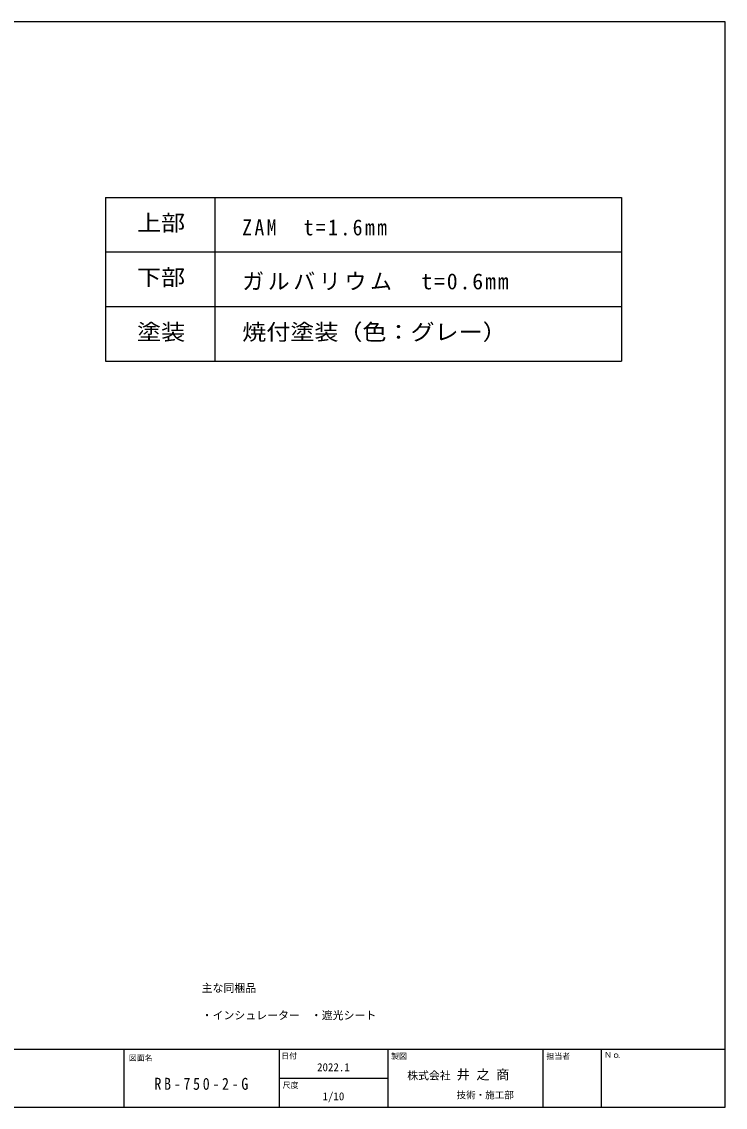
# Model space of a CAD drawing. Units: millimetres at full size, with parts at other scales. Extents: x -14200 to 14200, y -9940 to 9940.
# Drawn here: x 1323 to 14200, y -9940 to 9940 of the extents above; entities that cross this region are included whole.
import ezdxf
from ezdxf.enums import TextEntityAlignment as Align

# ---------------------------------------------------------------- set-up
doc = ezdxf.new("R2010")
doc.units = ezdxf.units.MM
doc.header["$LTSCALE"] = 100
doc.layers.add('0-0_0', color=7, linetype='Continuous')
doc.layers.add('1-8', color=7, linetype='Continuous')
doc.styles.add('ＭＳ ゴシック', font='')
doc.styles.get('ＭＳ ゴシック').set_extended_font_data('MS Gothic')

msp = doc.modelspace()

# ---------------------------------------------------------------- linework, layer by layer
at = {"layer": '0-0_0'}
for p, q in [((-14200, -8873.5), (14200, -8873.5)), ((3194.7, -8873.5), (3194.7, -9938.5)), ((6034.7, -8873.5), (6034.7, -9938.5)), ((8022.7, -8873.5), (8022.7, -9938.5)), ((10862.7, -8873.5), (10862.7, -9938.5)), ((11927.7, -8873.5), (11927.7, -9938.5)), ((6034.7, -9406), (8022.7, -9406))]:
    msp.add_line(p, q, dxfattribs=at)
msp.add_lwpolyline([(-14200, -9940), (14200, -9940), (14200, 9940), (-14200, 9940)], close=True, dxfattribs=at)
at = {"layer": '1-8'}
for p, q in [((2858.6, 6722.8), (12299.3, 6722.8)), ((4858.6, 6722.8), (4858.6, 3722.8)), ((12299.3, 6722.8), (12299.3, 3722.8)), ((2858.6, 5722.8), (12299.3, 5722.8)), ((2858.6, 4722.8), (12299.3, 4722.8))]:
    msp.add_line(p, q, dxfattribs=at)
msp.add_lwpolyline([(2858.6, 6722.8), (2858.6, 3722.8), (12299.3, 3722.8)], dxfattribs=at)

# ---------------------------------------------------------------- texts
at = {"layer": '0-0_0', "style": 'ＭＳ ゴシック'}
for s, height, p in [('主な同梱品', 146.6, (4614.7, -7873.5)), ('・インシュレーター\u3000・遮光シート', 146.6, (4614.7, -8373.5)), ('日付', 104.1, (6071.4, -9082.2)), ('製図', 104.1, (8083.4, -9086.3)), ('担当者', 104.1, (10924.8, -9086.3)), ('Ｎｏ', 104.1, (11982.9, -9065.1)), ('図面名', 104.1, (3283.4, -9120.4)), ('2022.1', 146.6, (6728.7, -9323.5)), ('.', 88.4, (12224, -9065.1)), ('株式会社', 145.7, (8379, -9475.7)), ('井 之 商', 177, (9284.4, -9482.4)), ('尺度', 104.1, (6098.1, -9618.8)), ('1/10', 146.6, (6828.7, -9856)), ('技術・施工部', 124.9, (9281.5, -9815.8))]:
    msp.add_text(s, height=height, dxfattribs=at).set_placement(p, align=Align.BOTTOM_LEFT)
at = {"layer": '0-0_0', "insert": (3752.2, -9623.5), "char_height": 219.9, "attachment_point": 7, "style": 'ＭＳ ゴシック'}
msp.add_mtext('\\T1.39;\\W0.85;RB-750-2-G', dxfattribs=at)
at = {"layer": '1-8', "style": 'ＭＳ ゴシック', "width": 1.1}
for s, p in [('上部', (3433.6, 6022.8)), ('下部', (3433.6, 5022.8)), ('塗装', (3433.6, 4022.8)), ('焼付塗装（色：グレー）', (5358.6, 4022.8))]:
    msp.add_text(s, height=293.3, dxfattribs=at).set_placement(p, align=Align.BOTTOM_LEFT)
at = {"layer": '1-8', "char_height": 293.3, "attachment_point": 7, "style": 'ＭＳ ゴシック'}
for s, insert in [('\\T1.25;\\W0.9;ZAM\u3000t=1.6mm', (5358.6, 6022.8)), ('\\T1.17;ガルバリウム\u3000t=0.6mm', (5358.6, 5022.8))]:
    msp.add_mtext(s, dxfattribs=dict(at, insert=insert))

doc.saveas('drawing.dxf')
